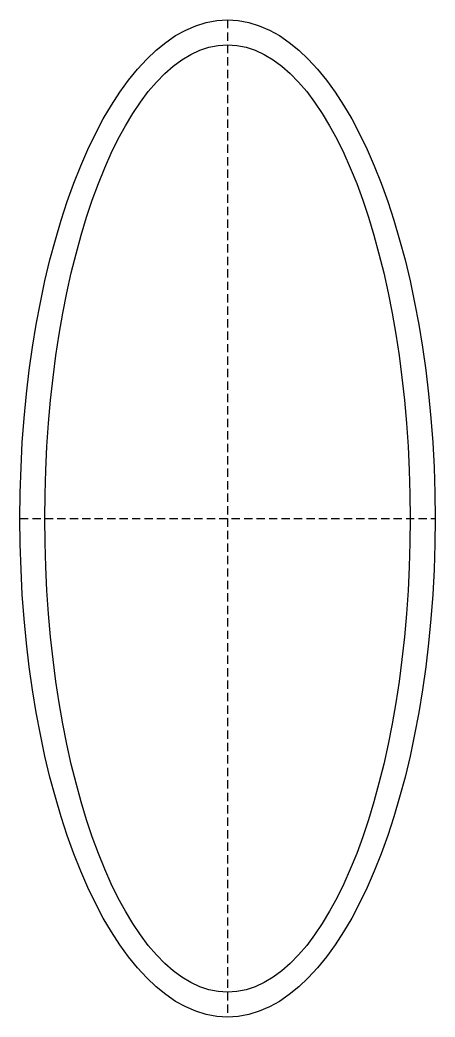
# Model space of a CAD drawing. Header units: millimetres. Extents: x -34.6 to -9.6, y -67.4 to -7.4.
import ezdxf

# ---------------------------------------------------------------- set-up
doc = ezdxf.new("R2010")
doc.units = ezdxf.units.MM
doc.linetypes.add('DASHED', pattern=[0.75, 0.5, -0.25])
doc.layers.get('0').update_dxf_attribs({"linetype": 'CONTINUOUS'})

msp = doc.modelspace()

# ---------------------------------------------------------------- linework, layer by layer
at = {"linetype": 'DASHED'}
for p, q in [((-22.066, -7.401), (-22.066, -67.401)), ((-34.566, -37.401), (-9.566, -37.401))]:
    msp.add_line(p, q, dxfattribs=at)
for major_axis, ratio in [((0, -30), 0.416667), ((0, -28.5), 0.385965)]:
    msp.add_ellipse((-22.066, -37.401), major_axis=major_axis, ratio=ratio)

doc.saveas('drawing.dxf')
